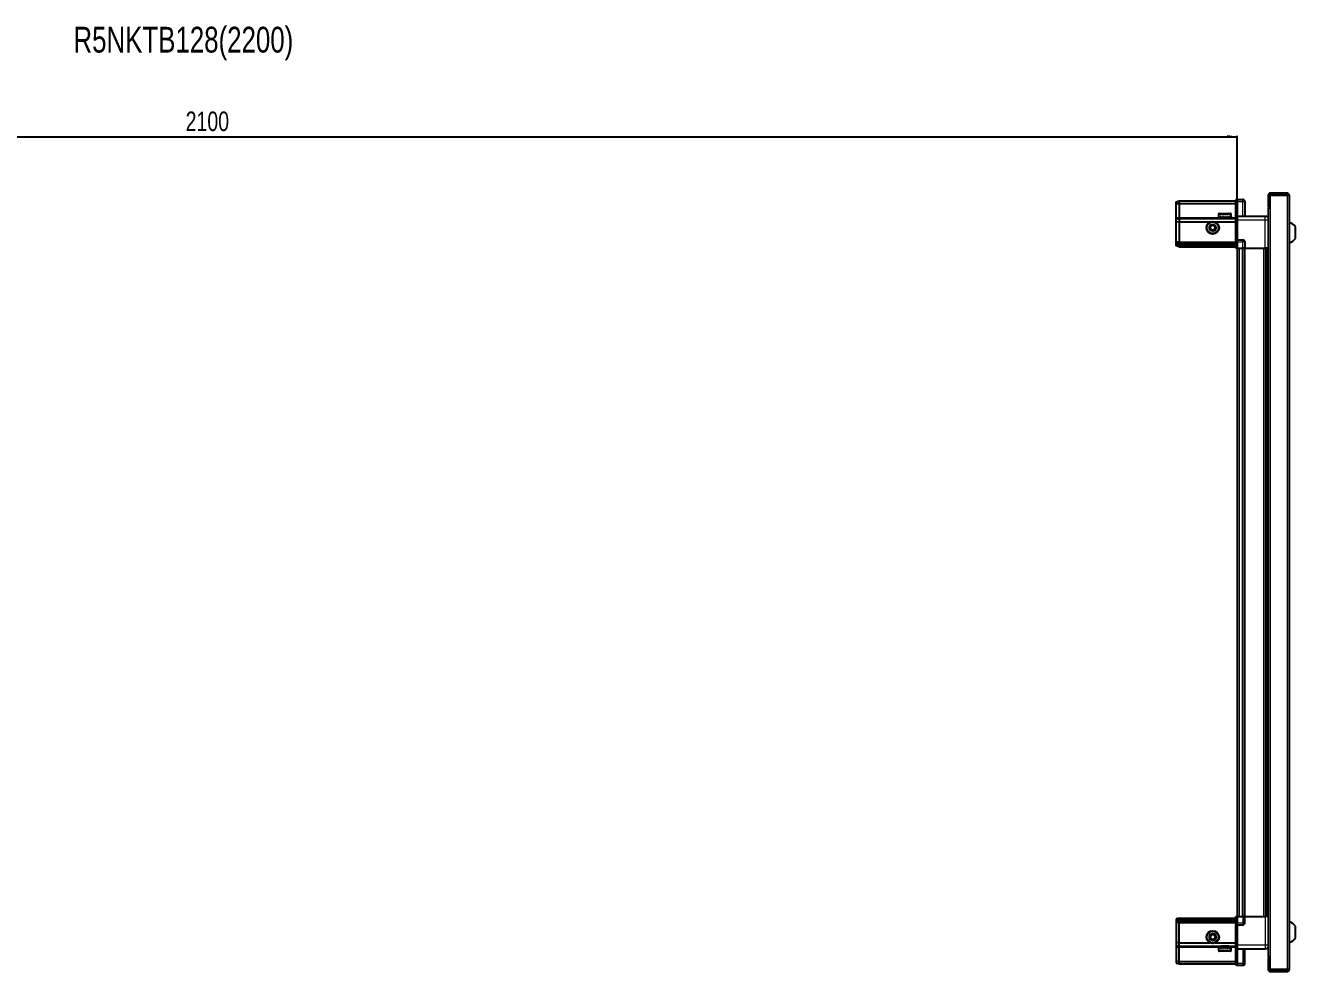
# Model space of a CAD drawing. Header units: millimetres. Extents: x 1319 to 6470, y -1638 to 1748.
# Drawn here: x 3753 to 5057, y 777 to 1748 of the extents above; entities that cross this region are included whole.
import ezdxf

# ---------------------------------------------------------------- set-up
doc = ezdxf.new("R2010")
doc.units = ezdxf.units.MM
doc.layers.add('FORMAT', color=7, linetype='Continuous')
doc.styles.add('SLDTEXTSTYLE0', font='TXT', dxfattribs={"width": 0.75})
doc.dimstyles.new('SLDDIMSTYLE0', dxfattribs={"dimtxt": 20, "dimasz": 10, "dimexe": 0, "dimexo": 0.0625, "dimgap": 5, "dimtad": 2, "dimdec": 1, "dimrnd": 1e-09, "dimzin": 12, "dimdsep": 46, "dimtxsty": 'SLDTEXTSTYLE0', "dimsah": 1, "dimcen": 0.09, "dimadec": 0, "dimazin": 3, "dimtfac": 1, "dimtofl": 0, "dimtmove": 0, "dimatfit": 3, "dimfxl": 0, "dimfrac": 2, "dimtolj": 1, "dimtzin": 12, "dimarcsym": 0})

# ---------------------------------------------------------------- blocks, each defined once
blk = doc.blocks.new('_D_5')
at = {"layer": 'FORMAT'}
for p, q in [((2897, 1519.3), (2897, 1634.8)), ((2897, 1633.8), (4997, 1633.8)), ((4997, 1519.3), (4997, 1634.8))]:
    blk.add_line(p, q, dxfattribs=at)
for points in [[(2897, 1633.8), (2907, 1632.3), (2907, 1635.4)], [(4997, 1633.8), (4987, 1635.4), (4987, 1632.3)]]:
    blk.add_solid(points, dxfattribs=at)
at = {"layer": 'FORMAT', "insert": (3917.4, 1659.6), "char_height": 20, "attachment_point": 1, "style": 'SLDTEXTSTYLE0'}
blk.add_mtext('2100', dxfattribs=at)

msp = doc.modelspace()

# ---------------------------------------------------------------- linework, layer by layer
at = {"color": 7, "linetype": 'Continuous', "lineweight": 25}
for p, q in [((4934.33, 1567.02), (4937.33, 1567.82)), ((4934.33, 1565.17), (4934.33, 1567.02)), ((4934.33, 1565.17), (4937.33, 1565.32)), ((4934.33, 1550.82), (4934.33, 1565.17)), ((4937.33, 1567.82), (4937.33, 1565.32)), ((4937.33, 1567.82), (4995.63, 1567.82)), ((4937.33, 1565.32), (4937.33, 1550.82)), ((4937.33, 1565.32), (4995.63, 1565.32)), ((4996.49, 1569.32), (4995.63, 1568.82)), ((4996.49, 1569.32), (4995.63, 1568.82)), ((4995.63, 1568.82), (4995.63, 1567.32)), ((4995.63, 1552.52), (4995.63, 1567.32)), ((4996.83, 1569.32), (4996.49, 1569.32)), ((4996.83, 1569.32), (4996.49, 1569.32)), ((4996.83, 1567.32), (4996.83, 1569.32)), ((4996.83, 1569.32), (4996.83, 1569.32)), ((4996.83, 1569.32), (5002.83, 1569.32)), ((4996.83, 1567.32), (4996.83, 1552.52)), ((5004.83, 1567.32), (5004.83, 1552.32)), ((5028.83, 1573.72), (5028.83, 1561.32)), ((5030.33, 1573.72), (5030.33, 1561.32)), ((5030.83, 1560.82), (5030.83, 1573.72)), ((5030.83, 1573.72), (5048.23, 1573.72)), ((5048.23, 1575.82), (5030.93, 1575.82)), ((5048.23, 1574.32), (5030.93, 1574.32)), ((5048.23, 1574.32), (5048.23, 1575.82)), ((5048.23, 1573.72), (5050.33, 1573.72)), ((5050.33, 1573.72), (5050.33, 778.92)), ((4977.83, 1554.22), (4977.83, 1551.32)), ((4977.98, 1551.82), (4977.86, 1551.82)), ((4977.86, 1551.82), (4977.86, 1551.32)), ((4977.98, 1551.82), (4977.98, 1551.32)), ((4978.73, 1551.82), (4978.39, 1551.82)), ((4978.39, 1551.82), (4978.39, 1551.32)), ((4978.63, 1555.02), (4990.03, 1555.02)), ((4978.73, 1551.82), (4978.73, 1551.32)), ((4980.03, 1551.82), (4979.51, 1551.82)), ((4979.51, 1551.82), (4979.51, 1551.32)), ((4980.03, 1551.82), (4980.03, 1551.32)), ((4981.75, 1551.82), (4981.09, 1551.82)), ((4981.09, 1551.82), (4981.09, 1551.32)), ((4981.75, 1551.82), (4981.75, 1551.32)), ((4983.72, 1551.82), (4982.99, 1551.82)), ((4982.99, 1551.82), (4982.99, 1551.32)), ((4983.42, 1551.82), (4983.42, 1551.32)), ((4983.72, 1551.82), (4983.72, 1551.32)), ((4985.75, 1551.82), (4985.02, 1551.82)), ((4985.02, 1551.82), (4985.02, 1551.32)), ((4985.29, 1551.82), (4985.29, 1551.32)), ((4985.75, 1551.82), (4985.75, 1551.32)), ((4987.64, 1551.82), (4986.98, 1551.82)), ((4986.98, 1551.82), (4986.98, 1551.32)), ((4987.64, 1551.82), (4987.64, 1551.32)), ((4989.21, 1551.82), (4988.69, 1551.82)), ((4988.69, 1551.82), (4988.69, 1551.32)), ((4989.21, 1551.82), (4989.21, 1551.32)), ((4990.29, 1551.82), (4989.96, 1551.82)), ((4989.96, 1551.82), (4989.96, 1551.32)), ((4990.29, 1551.82), (4990.29, 1551.32)), ((4990.8, 1551.82), (4990.69, 1551.82)), ((4990.69, 1551.82), (4990.69, 1551.32)), ((4990.8, 1551.82), (4990.8, 1551.32)), ((4990.83, 1551.32), (4990.83, 1554.22)), ((4995.63, 1552.32), (4995.63, 1552.52)), ((4996.83, 1552.32), (4995.63, 1552.32)), ((4995.63, 1548.32), (4995.63, 1552.32)), ((4996.83, 1552.52), (4996.83, 1552.32)), ((4996.83, 1552.32), (4996.83, 1548.32)), ((4996.83, 1552.32), (5025.83, 1552.32)), ((5028.73, 1560.82), (5028.73, 791.82)), ((5028.73, 1560.82), (5030.83, 1560.82)), ((5028.83, 1561.32), (5030.33, 1561.32)), ((4934.33, 1549.02), (4934.33, 1550.82)), ((4934.33, 1549.02), (4937.33, 1549.82)), ((4934.33, 1545.99), (4934.33, 1549.02)), ((4937.33, 1546.32), (4934.33, 1545.99)), ((4934.33, 1525.82), (4934.33, 1545.99)), ((4937.33, 1550.82), (4937.33, 1549.82)), ((4937.33, 1549.82), (4937.33, 1546.32)), ((4937.33, 1549.82), (4995.63, 1549.82)), ((4937.33, 1546.32), (4937.33, 1525.82)), ((4937.33, 1546.32), (4969.33, 1546.32)), ((4974.33, 1546.32), (4995.63, 1546.32)), ((4977.83, 1551.32), (4977.86, 1551.32)), ((4977.86, 1551.32), (4977.98, 1551.32)), ((4977.98, 1551.32), (4978.39, 1551.32)), ((4978.39, 1551.32), (4978.73, 1551.32)), ((4978.73, 1551.32), (4979.51, 1551.32)), ((4979.51, 1551.32), (4980.03, 1551.32)), ((4979.93, 1551.32), (4979.93, 1551.22)), ((4979.93, 1551.22), (4988.73, 1551.22)), ((4980.03, 1551.32), (4981.09, 1551.32)), ((4980.33, 1550.82), (4981.02, 1550.34)), ((4980.33, 1550.82), (4988.33, 1550.82)), ((4981.02, 1550.34), (4980.33, 1549.86)), ((4980.33, 1549.86), (4980.33, 1549.82)), ((4980.33, 1549.86), (4988.33, 1549.86)), ((4981.02, 1550.34), (4987.64, 1550.34)), ((4981.09, 1551.32), (4981.75, 1551.32)), ((4981.75, 1551.32), (4982.99, 1551.32)), ((4982.99, 1551.32), (4983.42, 1551.32)), ((4983.72, 1551.32), (4985.02, 1551.32)), ((4985.29, 1551.32), (4985.75, 1551.32)), ((4985.75, 1551.32), (4986.98, 1551.32)), ((4986.98, 1551.32), (4987.64, 1551.32)), ((4987.64, 1551.32), (4988.69, 1551.32)), ((4987.64, 1550.34), (4988.33, 1550.82)), ((4988.33, 1549.86), (4987.64, 1550.34)), ((4988.33, 1549.82), (4988.33, 1549.86)), ((4988.69, 1551.32), (4989.21, 1551.32)), ((4988.73, 1551.22), (4988.73, 1551.32)), ((4989.21, 1551.32), (4989.96, 1551.32)), ((4989.96, 1551.32), (4990.29, 1551.32)), ((4990.29, 1551.32), (4990.69, 1551.32)), ((4990.69, 1551.32), (4990.8, 1551.32)), ((4990.8, 1551.32), (4990.83, 1551.32)), ((4995.63, 1528.02), (4995.63, 1548.32)), ((4996.83, 1548.32), (4996.83, 1528.02)), ((5056.93, 1529.32), (5056.93, 1541.32)), ((4934.33, 1524.02), (4934.33, 1525.82)), ((4937.33, 1525.82), (4937.33, 1524.82)), ((4995.63, 1527.82), (4995.63, 1528.02)), ((4996.83, 1527.82), (4995.63, 1527.82)), ((4995.63, 1527.82), (4995.63, 1527.15)), ((4995.63, 1519.32), (4995.63, 1527.15)), ((4996.49, 1525.82), (4996.49, 1519.32)), ((4996.83, 1528.02), (4996.83, 1527.82)), ((4996.83, 1525.82), (4996.83, 1527.82)), ((4996.83, 1527.82), (5002.83, 1527.82)), ((4996.83, 1525.82), (4996.83, 1527.82)), ((4996.83, 1525.82), (4996.83, 1519.32)), ((5004.83, 1525.82), (5004.83, 1519.32)), ((4937.33, 1524.82), (4934.33, 1524.02)), ((4934.33, 1523.28), (4934.33, 1524.02)), ((4937.33, 1523.82), (4934.33, 1523.28)), ((4934.33, 1522.78), (4934.33, 1523.28)), ((4937.33, 1522.32), (4934.33, 1522.78)), ((4934.33, 1521.63), (4934.33, 1522.78)), ((4937.33, 1520.82), (4934.33, 1521.63)), ((4937.33, 1524.82), (4937.33, 1523.82)), ((4937.33, 1524.82), (4995.63, 1524.82)), ((4937.33, 1523.82), (4937.33, 1522.32)), ((4937.33, 1523.82), (4995.63, 1523.82)), ((4937.33, 1522.32), (4995.63, 1522.32)), ((4937.33, 1522.32), (4937.33, 1520.82)), ((4937.33, 1520.82), (4995.63, 1520.82)), ((4996.49, 1519.32), (4995.63, 1519.32)), ((4996.83, 1519.32), (4996.49, 1519.32)), ((4996.83, 1519.32), (5002.83, 1519.32)), ((4996.98, 1519.32), (4996.98, 833.32)), ((5004.83, 1519.32), (5002.83, 1519.32)), ((5004.18, 1519.32), (5004.18, 833.32)), ((5004.83, 1519.32), (5025.83, 1519.32)), ((5026.85, 833.32), (5026.85, 1519.32)), ((5026.88, 833.32), (5026.88, 1519.32)), ((5028.68, 1519.32), (5028.68, 833.32)), ((4937.33, 831.82), (4934.33, 831.02)), ((4934.33, 831.02), (4934.33, 829.87)), ((4937.33, 830.32), (4934.33, 829.87)), ((4934.33, 829.87), (4934.33, 829.37)), ((4937.33, 828.82), (4934.33, 829.37)), ((4934.33, 829.37), (4934.33, 828.63)), ((4937.33, 827.82), (4934.33, 828.63)), ((4934.33, 828.63), (4934.33, 826.82)), ((4934.33, 826.82), (4934.33, 806.66)), ((4937.33, 830.32), (4937.33, 831.82)), ((4937.33, 831.82), (4995.63, 831.82)), ((4937.33, 828.82), (4937.33, 830.32)), ((4937.33, 830.32), (4995.63, 830.32)), ((4937.33, 828.82), (4995.63, 828.82)), ((4937.33, 827.82), (4937.33, 828.82)), ((4937.33, 827.82), (4995.63, 827.82)), ((4937.33, 826.82), (4937.33, 827.82)), ((4937.33, 806.32), (4937.33, 826.82)), ((4995.63, 825.5), (4995.63, 833.32)), ((4995.63, 833.32), (4996.49, 833.32)), ((4995.63, 825.5), (4995.63, 824.82)), ((4996.83, 824.82), (4995.63, 824.82)), ((4995.63, 824.62), (4995.63, 824.82)), ((4995.63, 804.32), (4995.63, 824.62)), ((4996.49, 833.32), (4996.49, 833.32)), ((4996.49, 833.32), (4996.49, 826.82)), ((4996.83, 833.32), (4996.49, 833.32)), ((4996.83, 833.32), (4996.83, 826.82)), ((4996.83, 833.32), (4996.83, 833.32)), ((4996.83, 833.32), (4996.83, 826.82)), ((4996.83, 833.32), (5002.83, 833.32)), ((4996.83, 824.82), (4996.83, 826.82)), ((4996.83, 824.82), (4996.83, 824.62)), ((4996.83, 824.82), (5002.83, 824.82)), ((4996.83, 824.62), (4996.83, 804.32)), ((5004.83, 833.32), (5002.83, 833.32)), ((5004.83, 826.82), (5004.83, 833.32)), ((5004.83, 833.32), (5025.83, 833.32)), ((5056.93, 811.32), (5056.93, 823.32)), ((4937.33, 806.32), (4934.33, 806.66)), ((4934.33, 806.66), (4934.33, 803.63)), ((4934.33, 803.63), (4937.33, 802.82)), ((4934.33, 803.63), (4934.33, 801.82)), ((4934.33, 801.82), (4934.33, 787.48)), ((4937.33, 806.32), (4969.33, 806.32)), ((4937.33, 802.82), (4937.33, 806.32)), ((4937.33, 802.82), (4995.63, 802.82)), ((4937.33, 801.82), (4937.33, 802.82)), ((4937.33, 787.32), (4937.33, 801.82)), ((4974.33, 806.32), (4995.63, 806.32)), ((4977.83, 801.32), (4977.83, 798.42)), ((4977.85, 801.32), (4977.83, 801.32)), ((4977.85, 800.82), (4977.85, 801.32)), ((4977.94, 801.32), (4977.85, 801.32)), ((4977.85, 800.82), (4977.94, 800.82)), ((4977.94, 800.82), (4977.94, 801.32)), ((4978.32, 801.32), (4977.94, 801.32)), ((4978.32, 800.82), (4978.32, 801.32)), ((4978.63, 801.32), (4978.32, 801.32)), ((4978.32, 800.82), (4978.63, 800.82)), ((4978.63, 800.82), (4978.63, 801.32)), ((4979.37, 801.32), (4978.63, 801.32)), ((4990.03, 797.62), (4978.63, 797.62)), ((4979.37, 800.82), (4979.37, 801.32)), ((4979.88, 801.32), (4979.37, 801.32)), ((4979.37, 800.82), (4979.88, 800.82)), ((4979.88, 800.82), (4979.88, 801.32)), ((4980.92, 801.32), (4979.88, 801.32)), ((4979.93, 801.42), (4979.93, 801.32)), ((4988.73, 801.42), (4979.93, 801.42)), ((4980.33, 802.82), (4980.33, 802.79)), ((4980.33, 802.79), (4981.02, 802.31)), ((4988.33, 802.79), (4980.33, 802.79)), ((4981.02, 802.31), (4980.33, 801.82)), ((4988.33, 801.82), (4980.33, 801.82)), ((4980.92, 800.82), (4980.92, 801.32)), ((4981.57, 801.32), (4980.92, 801.32)), ((4980.92, 800.82), (4981.57, 800.82)), ((4987.64, 802.31), (4981.02, 802.31)), ((4981.57, 800.82), (4981.57, 801.32)), ((4982.79, 801.32), (4981.57, 801.32)), ((4982.79, 800.82), (4982.79, 801.32)), ((4983.29, 801.32), (4982.79, 801.32)), ((4982.79, 800.82), (4983.52, 800.82)), ((4983.29, 800.82), (4983.29, 801.32)), ((4983.52, 800.82), (4983.52, 801.32)), ((4984.82, 801.32), (4983.52, 801.32)), ((4984.82, 800.82), (4984.82, 801.32)), ((4984.82, 800.82), (4985.55, 800.82)), ((4985.16, 800.82), (4985.16, 801.32)), ((4985.55, 801.32), (4985.16, 801.32)), ((4985.55, 800.82), (4985.55, 801.32)), ((4986.8, 801.32), (4985.55, 801.32)), ((4986.8, 800.82), (4986.8, 801.32)), ((4987.46, 801.32), (4986.8, 801.32)), ((4986.8, 800.82), (4987.46, 800.82)), ((4987.46, 800.82), (4987.46, 801.32)), ((4988.54, 801.32), (4987.46, 801.32)), ((4987.64, 802.31), (4988.33, 802.79)), ((4988.33, 801.82), (4987.64, 802.31)), ((4988.33, 802.79), (4988.33, 802.82)), ((4988.54, 800.82), (4988.54, 801.32)), ((4989.07, 801.32), (4988.54, 801.32)), ((4988.54, 800.82), (4989.07, 800.82)), ((4988.73, 801.32), (4988.73, 801.42)), ((4989.07, 800.82), (4989.07, 801.32)), ((4989.86, 801.32), (4989.07, 801.32)), ((4989.86, 800.82), (4989.86, 801.32)), ((4990.21, 801.32), (4989.86, 801.32)), ((4989.86, 800.82), (4990.21, 800.82)), ((4990.21, 800.82), (4990.21, 801.32)), ((4990.64, 801.32), (4990.21, 801.32)), ((4990.64, 800.82), (4990.64, 801.32)), ((4990.78, 801.32), (4990.64, 801.32)), ((4990.64, 800.82), (4990.78, 800.82)), ((4990.78, 800.82), (4990.78, 801.32)), ((4990.83, 801.32), (4990.78, 801.32)), ((4990.83, 798.42), (4990.83, 801.32)), ((4995.63, 800.32), (4995.63, 804.32)), ((4996.83, 800.32), (4995.63, 800.32)), ((4995.63, 800.12), (4995.63, 800.32)), ((4995.63, 785.32), (4995.63, 800.12)), ((4996.83, 804.32), (4996.83, 800.32)), ((4996.83, 800.32), (4996.83, 800.12)), ((4996.83, 800.32), (5025.83, 800.32)), ((4996.83, 800.12), (4996.83, 785.32)), ((4996.83, 800.12), (4996.83, 785.32)), ((5004.83, 785.32), (5004.83, 800.32)), ((4934.33, 787.48), (4937.33, 787.32)), ((4934.33, 787.48), (4934.33, 785.63)), ((4934.33, 785.63), (4937.33, 784.82)), ((4937.33, 787.32), (4995.63, 787.32)), ((4937.33, 784.82), (4937.33, 787.32)), ((4937.33, 784.82), (4995.63, 784.82)), ((4995.63, 785.32), (4995.63, 783.82)), ((4995.63, 783.82), (4996.49, 783.32)), ((4996.83, 783.32), (4996.49, 783.32)), ((4996.83, 783.32), (4996.83, 785.32)), ((4996.83, 783.32), (5002.83, 783.32)), ((5030.83, 791.82), (5028.73, 791.82)), ((5028.83, 791.32), (5030.33, 791.32)), ((5028.83, 791.32), (5028.83, 778.92)), ((5030.33, 791.32), (5030.33, 778.92)), ((5030.83, 778.92), (5030.83, 791.82)), ((5048.23, 778.92), (5030.83, 778.92)), ((5030.93, 778.32), (5048.23, 778.32)), ((5030.93, 776.82), (5048.23, 776.82)), ((5050.33, 778.92), (5048.23, 778.92)), ((5048.23, 778.32), (5048.23, 776.82))]:
    msp.add_line(p, q, dxfattribs=at)
at = {"color": 8, "linetype": 'Continuous', "lineweight": 18}
for p, q in [((4996.83, 1567.32), (4995.63, 1567.32)), ((4996.83, 1567.32), (5002.83, 1567.32)), ((5002.83, 1567.32), (5002.83, 1569.32)), ((5002.83, 1552.32), (5002.83, 1567.32)), ((5002.83, 1567.32), (5004.83, 1567.32)), ((5030.33, 1573.72), (5028.83, 1573.72)), ((5030.93, 1574.32), (5030.93, 1575.82)), ((5048.23, 1573.72), (5048.23, 778.92)), ((4977.83, 1554.22), (4990.83, 1554.22)), ((4995.63, 1552.52), (4996.83, 1552.52)), ((5030.83, 1560.82), (5030.83, 791.82)), ((4934.33, 1550.82), (4937.33, 1550.82)), ((4937.33, 1550.82), (4980.33, 1550.82)), ((4988.33, 1550.82), (4995.63, 1550.82)), ((4996.83, 1548.32), (4995.63, 1548.32)), ((4996.83, 1548.32), (5025.83, 1548.32)), ((5025.83, 1519.32), (5025.83, 1548.32)), ((4937.33, 1525.82), (4934.33, 1525.82)), ((4937.33, 1525.82), (4995.63, 1525.82)), ((4995.63, 1528.02), (4996.83, 1528.02)), ((4996.83, 1525.82), (4996.49, 1525.82)), ((4996.83, 1525.82), (5002.83, 1525.82)), ((5002.83, 1525.82), (5002.83, 1527.82)), ((5004.83, 1525.82), (5002.83, 1525.82)), ((5002.83, 1519.32), (5002.83, 1525.82)), ((4998.98, 1519.32), (4998.98, 833.32)), ((5002.18, 1519.32), (5002.18, 833.32)), ((5004.83, 1519.32), (5004.83, 833.32)), ((5024.23, 833.32), (5024.23, 1519.32)), ((5025.64, 1519.32), (5025.64, 833.32)), ((5028.09, 833.32), (5028.09, 1519.32)), ((4937.33, 826.82), (4934.33, 826.82)), ((4937.33, 826.82), (4995.63, 826.82)), ((4996.83, 824.62), (4995.63, 824.62)), ((4996.83, 833.32), (4996.49, 833.32)), ((4996.83, 826.82), (4996.49, 826.82)), ((4996.83, 826.82), (5002.83, 826.82)), ((5002.83, 833.32), (5002.83, 826.82)), ((5004.83, 826.82), (5002.83, 826.82)), ((5002.83, 826.82), (5002.83, 824.82)), ((5025.83, 833.32), (5025.83, 804.32)), ((4934.33, 801.82), (4937.33, 801.82)), ((4937.33, 801.82), (4980.33, 801.82)), ((4990.83, 798.42), (4977.83, 798.42)), ((4988.33, 801.82), (4995.63, 801.82)), ((4996.83, 804.32), (4995.63, 804.32)), ((4996.83, 800.12), (4995.63, 800.12)), ((4996.83, 804.32), (5025.83, 804.32)), ((5002.83, 800.32), (5002.83, 785.32)), ((4996.83, 785.32), (4995.63, 785.32)), ((4996.83, 785.32), (5002.83, 785.32)), ((5002.83, 785.32), (5002.83, 783.32)), ((5002.83, 785.32), (5004.83, 785.32)), ((5030.33, 778.92), (5028.83, 778.92)), ((5030.93, 778.32), (5030.93, 776.82))]:
    msp.add_line(p, q, dxfattribs=at)
at = {"color": 7, "linetype": 'Continuous', "lineweight": 25}
for centre, radius in [((4971.83, 1540.32), 6.5), ((4971.83, 1540.32), 3.46), ((4971.83, 812.32), 6.5), ((4971.83, 812.32), 3.46)]:
    msp.add_circle(centre, radius, dxfattribs=at)
at = {"color": 8, "linetype": 'Continuous', "lineweight": 18}
for centre in [(4971.83, 1540.32), (4971.83, 812.32)]:
    msp.add_circle(centre, 5.7, dxfattribs=at)
at = {"color": 7, "linetype": 'Continuous', "lineweight": 25}
for centre, radius, start, end in [((5002.83, 1567.32), 2, 0, 90), ((5030.93, 1573.72), 2.1, 90, 180), ((5030.93, 1573.72), 0.6, 90, 180), ((5048.23, 1573.72), 2.1, 0, 90), ((5048.23, 1573.72), 0.6, 0, 90), ((4978.63, 1554.22), 0.8, 90, 180), ((4990.03, 1554.22), 0.8, 0, 90), ((4971.83, 1540.32), 2.5, 120.74103, 180.74103), ((4971.83, 1540.32), 2.5, 180.74103, 240.74103), ((4971.83, 1540.32), 2.5, 60.74103, 120.74103), ((4971.83, 1540.32), 2.5, 0.74103, 60.74103), ((4971.83, 1540.32), 2.5, 300.74103, 0.74103), ((4979.93, 1550.82), 0.4, 0, 90), ((4988.73, 1550.82), 0.4, 90, 180), ((5047.3, 1534.3), 11.91, 36.1266, 75.29965), ((4971.83, 1540.32), 2.5, 240.74103, 300.74103), ((5002.83, 1525.82), 2, 0, 90), ((5047.3, 1536.35), 11.91, 284.70035, 323.8734), ((5002.83, 826.82), 2, 270, 0), ((5047.3, 816.3), 11.91, 36.1266, 75.29965), ((4971.83, 812.32), 2.5, 155.91157, 215.91157), ((4971.83, 812.32), 2.5, 95.91157, 155.91157), ((4971.83, 812.32), 2.5, 215.91157, 275.91157), ((4971.83, 812.32), 2.5, 35.91157, 95.91157), ((4971.83, 812.32), 2.5, 275.91157, 335.91157), ((4971.83, 812.32), 2.5, 335.91157, 35.91157), ((5047.3, 818.35), 11.91, 284.70035, 323.8734), ((4978.63, 798.42), 0.8, 180, 270), ((4979.93, 801.82), 0.4, 270, 0), ((4988.73, 801.82), 0.4, 180, 270), ((4990.03, 798.42), 0.8, 270, 0), ((5002.83, 785.32), 2, 270, 0), ((5030.93, 778.92), 2.1, 180, 270), ((5030.93, 778.92), 0.6, 180, 270), ((5048.23, 778.92), 0.6, 270, 0), ((5048.23, 778.92), 2.1, 270, 0)]:
    msp.add_arc(centre, radius, start, end, dxfattribs=at)
for centre, start_param, end_param in [((4993.03, 1525.82), 0, 0.7227342), ((4993.03, 826.82), 5.5604511, 6.2831853)]:
    msp.add_ellipse(centre, major_axis=(3.46, 0), ratio=0.5773503, start_param=start_param, end_param=end_param, dxfattribs=at)
for points, knots in [([(5025.83, 1552.32), (5026.27, 1552.28), (5026.95, 1552.21), (5027.76, 1551.77), (5028.31, 1551.33), (5028.59, 1550.96), (5028.73, 1550.77)], [0, 0, 0, 0, 0.3842982, 0.5911726, 0.8024372, 1, 1, 1, 1]), ([(4969.31, 1541.73), (4969.75, 1542), (4970.58, 1542.49), (4971.41, 1542.98), (4971.79, 1543.21)], [0, 0, 0, 0, 0.5346859, 1, 1, 1, 1]), ([(4969.35, 1538.85), (4969.34, 1538.97), (4969.34, 1539.57), (4969.32, 1540.57), (4969.31, 1541.39), (4969.31, 1541.73)], [0, 0, 0, 0, 0.13312467, 0.63709944, 1, 1, 1, 1]), ([(4971.86, 1537.44), (4971.41, 1537.69), (4970.57, 1538.16), (4969.74, 1538.63), (4969.35, 1538.85)], [0, 0, 0, 0, 0.5346859, 1, 1, 1, 1]), ([(4971.79, 1543.21), (4972.24, 1542.96), (4973.08, 1542.49), (4973.92, 1542.02), (4974.31, 1541.8)], [0, 0, 0, 0, 0.5346859, 1, 1, 1, 1]), ([(4974.35, 1538.91), (4973.9, 1538.65), (4973.07, 1538.16), (4972.25, 1537.67), (4971.86, 1537.44)], [0, 0, 0, 0, 0.5346859, 1, 1, 1, 1]), ([(4974.31, 1541.8), (4974.31, 1541.45), (4974.32, 1540.63), (4974.34, 1539.64), (4974.34, 1539.04), (4974.35, 1538.91)], [0, 0, 0, 0, 0.3629006, 0.8668753, 1, 1, 1, 1]), ([(5028.68, 1519.32), (5028.64, 1519.32), (5028.42, 1519.32), (5027.7, 1519.32), (5026.74, 1519.32), (5026.09, 1519.32), (5025.83, 1519.32)], [0, 0, 0, 0, 0.07170733, 0.42097906, 0.77025079, 1, 1, 1, 1]), ([(5028.68, 833.32), (5028.64, 833.32), (5028.42, 833.32), (5027.7, 833.32), (5026.74, 833.32), (5026.09, 833.32), (5025.83, 833.32)], [0, 0, 0, 0, 0.0717073, 0.4209791, 0.7702508, 1, 1, 1, 1]), ([(4968.96, 812.03), (4969.17, 812.5), (4969.56, 813.38), (4969.95, 814.25), (4970.13, 814.66)], [0, 0, 0, 0, 0.5346859, 1, 1, 1, 1]), ([(4970.65, 809.69), (4970.35, 810.11), (4969.78, 810.89), (4969.22, 811.66), (4968.96, 812.03)], [0, 0, 0, 0, 0.5346859, 1, 1, 1, 1]), ([(4970.13, 814.66), (4970.48, 814.7), (4971.3, 814.78), (4972.29, 814.88), (4972.88, 814.95), (4973.01, 814.96)], [0, 0, 0, 0, 0.3629006, 0.8668753, 1, 1, 1, 1]), ([(4973.52, 809.99), (4973.4, 809.97), (4972.8, 809.91), (4971.81, 809.81), (4970.99, 809.72), (4970.65, 809.69)], [0, 0, 0, 0, 0.1331247, 0.6370994, 1, 1, 1, 1]), ([(4973.01, 814.96), (4973.31, 814.54), (4973.87, 813.76), (4974.44, 812.98), (4974.7, 812.62)], [0, 0, 0, 0, 0.5346859, 1, 1, 1, 1]), ([(4974.7, 812.62), (4974.49, 812.15), (4974.09, 811.27), (4973.7, 810.39), (4973.52, 809.99)], [0, 0, 0, 0, 0.5346859, 1, 1, 1, 1]), ([(5025.83, 800.32), (5026.27, 800.37), (5026.95, 800.44), (5027.76, 800.88), (5028.31, 801.32), (5028.59, 801.69), (5028.73, 801.87)], [0, 0, 0, 0, 0.3842982, 0.5911726, 0.8024372, 1, 1, 1, 1])]:
    msp.add_open_spline(points, degree=3, knots=knots, dxfattribs=at)
at = {"color": 8, "linetype": 'Continuous', "lineweight": 18}
for points in [[(5025.83, 1548.32), (5025.83, 1548.85), (5025.83, 1549.9), (5025.83, 1551.22), (5025.83, 1552.14), (5025.83, 1552.26), (5025.83, 1552.32)], [(5025.83, 804.32), (5025.83, 803.8), (5025.83, 802.75), (5025.83, 801.43), (5025.83, 800.5), (5025.83, 800.38), (5025.83, 800.32)]]:
    msp.add_open_spline(points, degree=3, dxfattribs=at)
for points, knots in [([(5025.83, 1548.32), (5026.27, 1548.32), (5026.95, 1548.32), (5027.76, 1548.32), (5028.31, 1548.32), (5028.59, 1548.32), (5028.73, 1548.32)], [0, 0, 0, 0, 0.3842982, 0.5911726, 0.8024372, 1, 1, 1, 1]), ([(5025.83, 804.32), (5026.27, 804.32), (5026.95, 804.32), (5027.76, 804.32), (5028.31, 804.32), (5028.59, 804.32), (5028.73, 804.32)], [0, 0, 0, 0, 0.38429816, 0.59117259, 0.8024372, 1, 1, 1, 1])]:
    msp.add_open_spline(points, degree=3, knots=knots, dxfattribs=at)

# ---------------------------------------------------------------- texts
at = {"layer": 'FORMAT', "insert": (3802.26, 1746.59), "char_height": 26.4583, "attachment_point": 1, "style": 'SLDTEXTSTYLE0'}
msp.add_mtext('R5NKTB128(2200)', dxfattribs=at)

# ---------------------------------------------------------------- dimensions: what is measured, and where the dimension line sits
at = {"layer": 'FORMAT'}
dim = msp.add_linear_dim(base=(4996.98, 1633.82), p1=(2896.98, 1519.32), p2=(4996.98, 1519.32), angle=0, dimstyle='SLDDIMSTYLE0', dxfattribs=at)
dim.commit()
dim.dimension.update_dxf_attribs({"geometry": '_D_5', "text_midpoint": (3946.98, 1633.82), "dimtype": 160})

doc.saveas('drawing.dxf')
